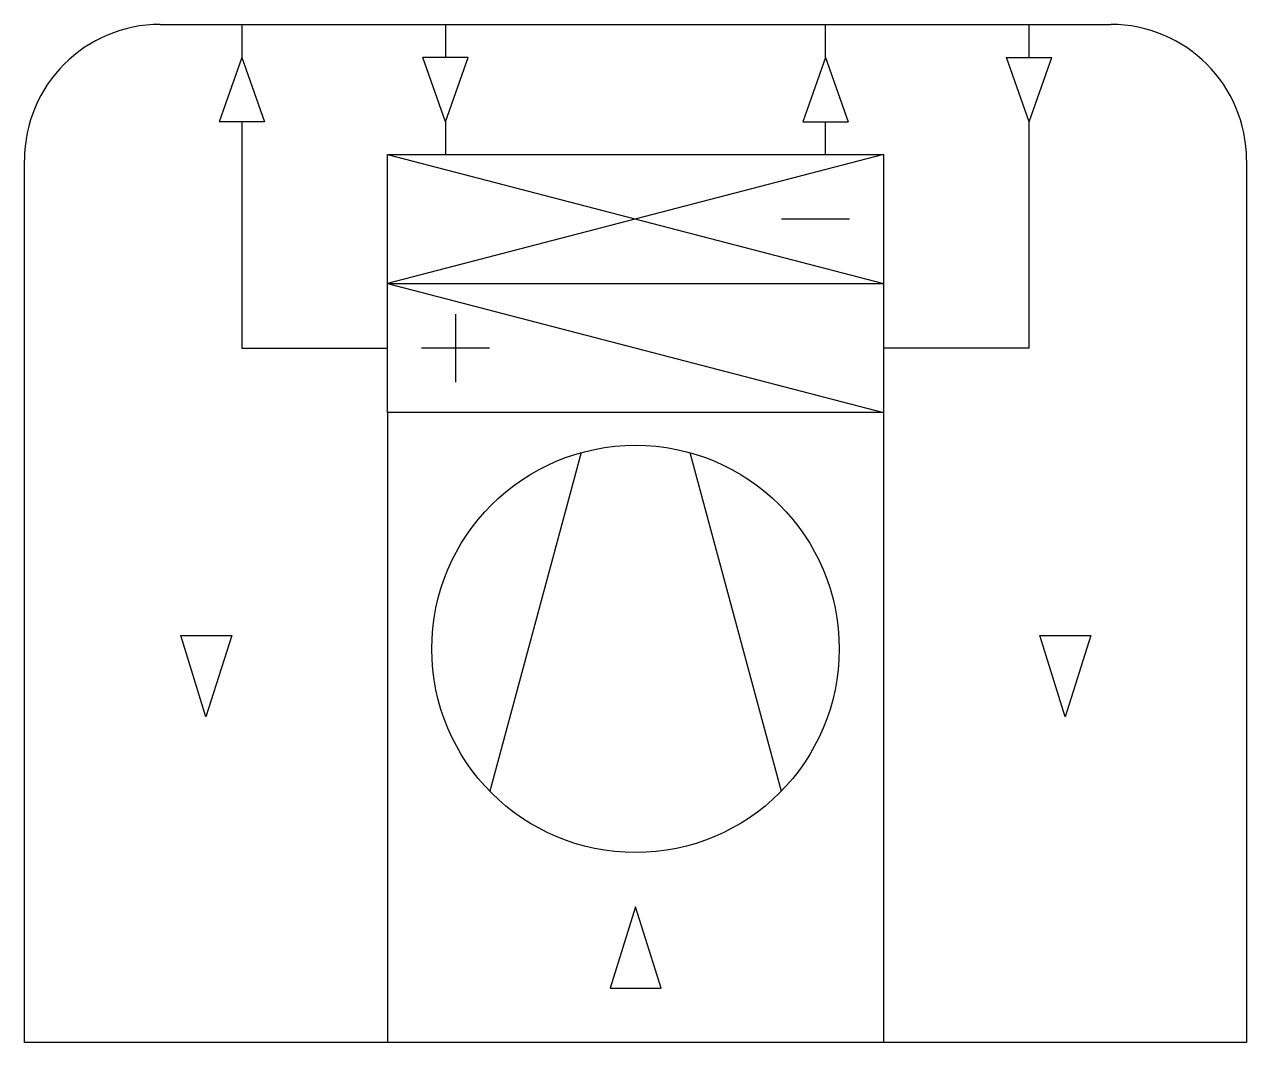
# Model space of a CAD drawing. Header units: millimetres. Extents: x -450 to 450, y 0 to 750.
import ezdxf

# ---------------------------------------------------------------- set-up
doc = ezdxf.new("R2010")
doc.units = ezdxf.units.MM

msp = doc.modelspace()

# ---------------------------------------------------------------- linework, layer by layer
at = {"color": 0, "linetype": 'ByBlock', "lineweight": -2}
for p, q in [((-350, 750), (350, 750)), ((-290, 750), (-290, 725.74)), ((-140, 750), (-140, 725.74)), ((140, 725.74), (140, 750)), ((290, 725.74), (290, 750)), ((-290, 725.74), (-306.7, 678.34)), ((-290, 725.74), (-273.3, 678.34)), ((-140, 678.34), (-156.7, 725.74)), ((-123.3, 725.74), (-156.7, 725.74)), ((-140, 678.34), (-123.3, 725.74)), ((140, 725.74), (123.3, 678.34)), ((140, 725.74), (156.7, 678.34)), ((290, 678.34), (273.3, 725.74)), ((273.3, 725.74), (306.7, 725.74)), ((290, 678.34), (306.7, 725.74)), ((-273.3, 678.34), (-306.7, 678.34)), ((-290, 678.34), (-290, 511.58)), ((-140, 678.34), (-140, 654.08)), ((123.3, 678.34), (156.7, 678.34)), ((140, 654.08), (140, 678.34)), ((290, 511.58), (290, 678.34)), ((-450, 0), (-450, 650)), ((-182.59, 654.08), (182.59, 559.08)), ((182.59, 654.08), (-182.59, 559.08)), ((450, 650), (450, 0)), ((107.59, 606.72), (157.59, 606.72)), ((-182.59, 559.08), (182.59, 464.08)), ((-182.59, 559.08), (182.59, 559.08)), ((-132.59, 536.58), (-132.59, 486.58)), ((-290, 511.58), (-182.59, 511.58)), ((-107.59, 511.58), (-157.59, 511.58)), ((290, 511.58), (182.59, 511.58)), ((-182.59, 464.08), (-182.59, 0)), ((182.59, 464.08), (182.59, 0)), ((-39.97, 434.58), (-107.34, 185.23)), ((39.97, 434.58), (107.34, 185.23)), ((-316.3, 239.87), (-334.85, 299.87)), ((-334.85, 299.87), (-297.35, 299.87)), ((-297.35, 299.87), (-316.3, 239.87)), ((316.3, 239.87), (297.74, 299.87)), ((297.74, 299.87), (335.24, 299.87)), ((335.24, 299.87), (316.3, 239.87)), ((0, 100.03), (-18.56, 40.03)), ((18.94, 40.03), (0, 100.03)), ((-18.56, 40.03), (18.94, 40.03)), ((450, 0), (-450, 0))]:
    msp.add_line(p, q, dxfattribs=at)
msp.add_lwpolyline([(-182.59, 654.08), (182.59, 654.08), (182.59, 464.08), (-182.59, 464.08), (-182.59, 654.08)], dxfattribs=at)
msp.add_circle((0, 290), 150, dxfattribs=at)
for centre, start, end in [((-350, 650), 90, 180), ((350, 650), 0, 90)]:
    msp.add_arc(centre, 100, start, end, dxfattribs=at)

doc.saveas('drawing.dxf')
